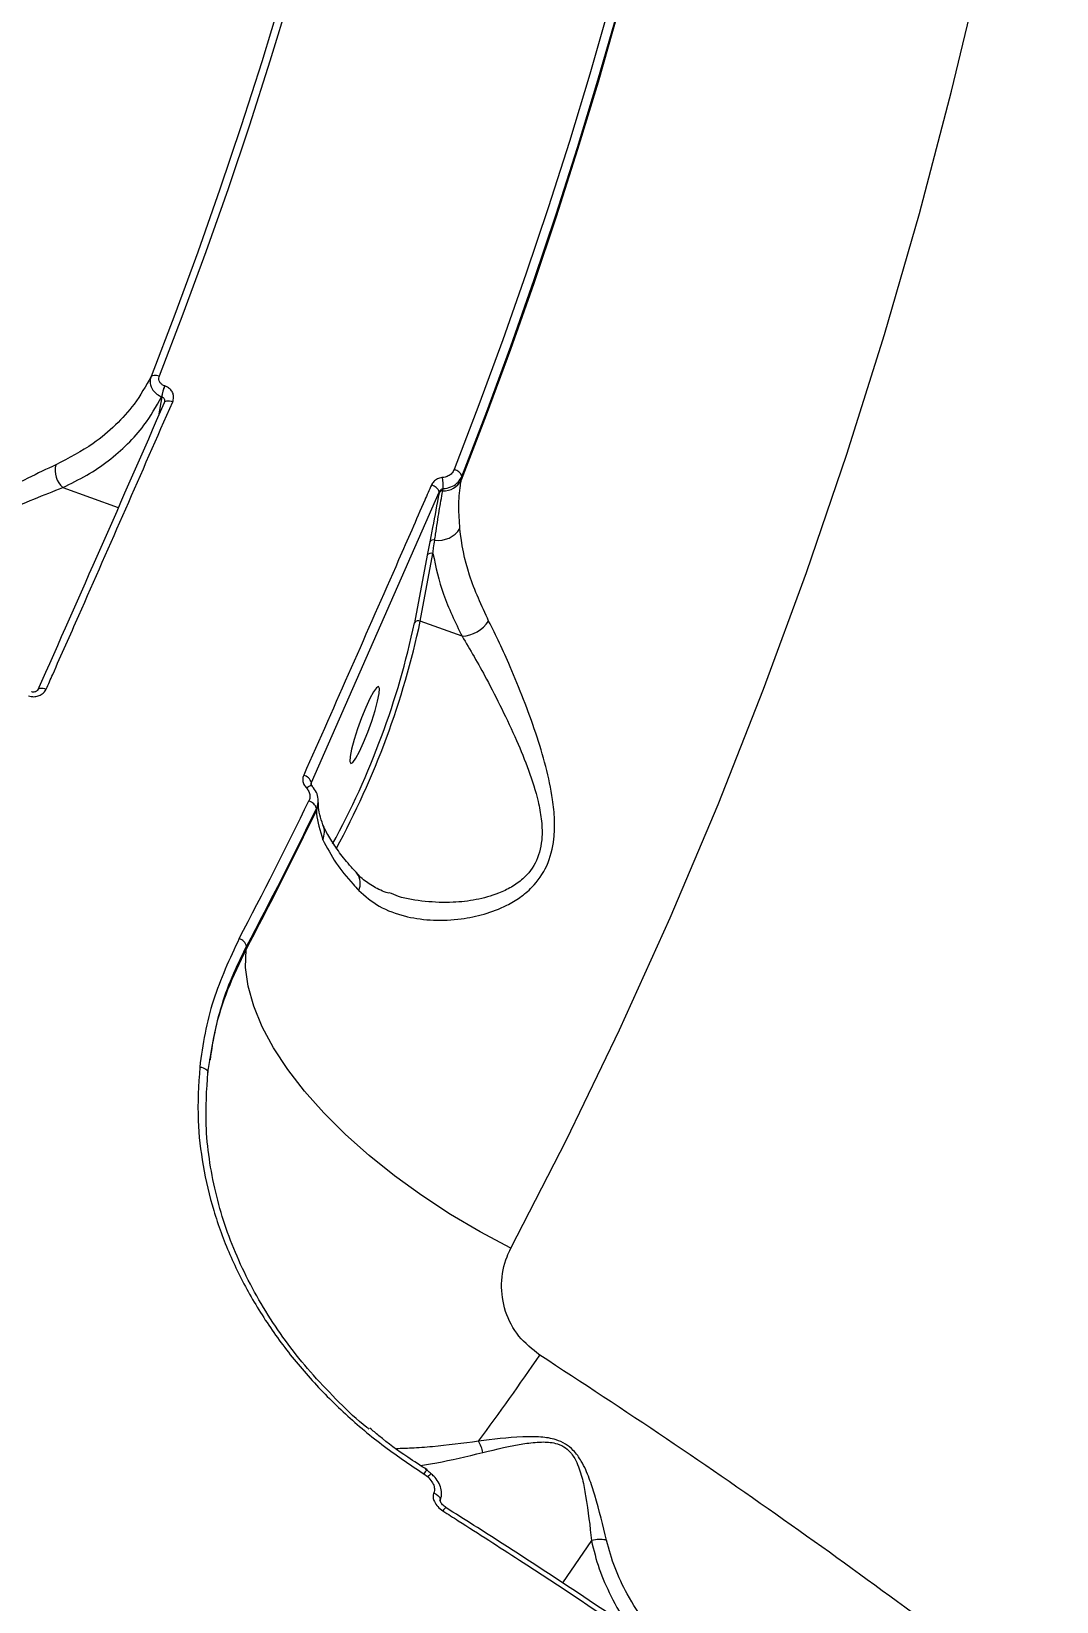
# Model space of a CAD drawing. Header units: millimetres. Extents: x -6328 to 5334, y -5037 to 4112.
# Drawn here: x -1950 to -1837.2, y 416.5 to 589.2 of the extents above; entities that cross this region are included whole.
import ezdxf

# ---------------------------------------------------------------- set-up
doc = ezdxf.new("R2010")
doc.units = ezdxf.units.MM
for name, color, linetype in [('DIKOM_ОБЪЕКТ', 7, 'Continuous'), ('DIKOM_РАЗМЕР_ЗОНА', 7, 'Continuous'), ('DIKOM_РАЗМЕР_ОБЪЕКТА', 7, 'Continuous')]:
    doc.layers.add(name, color=color, linetype=linetype)
doc.styles.add('style1', font='arial.ttf', dxfattribs={"width": 0.8})
doc.dimstyles.new('1-50', dxfattribs={"dimtxt": 300, "dimasz": 200, "dimexe": 100, "dimexo": 0, "dimgap": 100, "dimtad": 1, "dimtxsty": 'style1', "dimcen": 200, "dimclrd": 7, "dimclre": 7, "dimclrt": 7, "dimadec": 1, "dimazin": 2, "dimtfac": 1, "dimtmove": 0, "dimatfit": 2, "dimfxl": 0, "dimlwd": 25, "dimlwe": 18, "dimarcsym": 0})

# ---------------------------------------------------------------- blocks, each defined once
blk = doc.blocks.new('*D0')
at = {"layer": 'Defpoints', "color": 0, "transparency": 16777216}
for p in [(-3539.45, 760.32), (3333.52, 448.13), (3333.52, -4437.11)]:
    blk.add_point(p, dxfattribs=at)
at = {"layer": 'DIKOM_РАЗМЕР_ОБЪЕКТА', "color": 7, "lineweight": 18, "transparency": 16777216}
for p, q in [((-3539.45, 760.32), (-3539.45, -4537.11)), ((3333.52, 448.13), (3333.52, -4537.11))]:
    blk.add_line(p, q, dxfattribs=at)
at = {"layer": 'DIKOM_РАЗМЕР_ОБЪЕКТА', "color": 7, "lineweight": 25, "transparency": 16777216}
blk.add_line((-3339.45, -4437.11), (3133.52, -4437.11), dxfattribs=at)
at = {"layer": 'DIKOM_РАЗМЕР_ОБЪЕКТА', "color": 7, "transparency": 16777216}
for points in [[(-3339.45, -4403.77), (-3339.45, -4470.44), (-3539.45, -4437.11)], [(3133.52, -4403.77), (3133.52, -4470.44), (3333.52, -4437.11)]]:
    blk.add_solid(points, dxfattribs=at)
at = {"layer": 'DIKOM_РАЗМЕР_ОБЪЕКТА', "color": 7, "transparency": 16777216, "insert": (-102.96, -4183.94), "char_height": 300, "attachment_point": 5, "style": 'style1'}
blk.add_mtext('6900', dxfattribs=at)
blk = doc.blocks.new('*D1')
at = {"layer": 'Defpoints', "color": 0, "transparency": 16777216}
for p in [(-5040.91, 625.75), (5333.52, 448.13), (5333.52, -4936.78)]:
    blk.add_point(p, dxfattribs=at)
at = {"layer": 'DIKOM_РАЗМЕР_ЗОНА', "color": 7, "lineweight": 18, "transparency": 16777216}
for p, q in [((-5040.91, 625.75), (-5040.91, -5036.78)), ((5333.52, 448.13), (5333.52, -5036.78))]:
    blk.add_line(p, q, dxfattribs=at)
at = {"layer": 'DIKOM_РАЗМЕР_ЗОНА', "color": 7, "lineweight": 25, "transparency": 16777216}
blk.add_line((-4840.91, -4936.78), (5133.52, -4936.78), dxfattribs=at)
at = {"layer": 'DIKOM_РАЗМЕР_ЗОНА', "color": 7, "transparency": 16777216}
for points in [[(-4840.91, -4903.45), (-4840.91, -4970.11), (-5040.91, -4936.78)], [(5133.52, -4903.45), (5133.52, -4970.11), (5333.52, -4936.78)]]:
    blk.add_solid(points, dxfattribs=at)
at = {"layer": 'DIKOM_РАЗМЕР_ЗОНА', "color": 7, "transparency": 16777216, "insert": (-104.69, -4683.61), "char_height": 300, "attachment_point": 5, "style": 'style1'}
blk.add_mtext('10400', dxfattribs=at)
blk = doc.blocks.new('*D2')
at = {"layer": 'Defpoints', "color": 0, "transparency": 16777216}
for p in [(-5303.77, 2121.42), (-1621.11, 2121.42), (560.33, -2395.62)]:
    blk.add_point(p, dxfattribs=at)
at = {"layer": 'DIKOM_РАЗМЕР_ОБЪЕКТА', "color": 7, "lineweight": 18, "transparency": 16777216}
for p, q in [((-1621.11, 2121.42), (-5403.77, 2121.42)), ((560.33, -2395.62), (-5403.77, -2395.62))]:
    blk.add_line(p, q, dxfattribs=at)
at = {"layer": 'DIKOM_РАЗМЕР_ОБЪЕКТА', "color": 7, "lineweight": 25, "transparency": 16777216}
blk.add_line((-5303.77, -2195.62), (-5303.77, 1921.42), dxfattribs=at)
at = {"layer": 'DIKOM_РАЗМЕР_ОБЪЕКТА', "color": 7, "transparency": 16777216}
for points in [[(-5337.11, 1921.42), (-5270.44, 1921.42), (-5303.77, 2121.42)], [(-5337.11, -2195.62), (-5270.44, -2195.62), (-5303.77, -2395.62)]]:
    blk.add_solid(points, dxfattribs=at)
at = {"layer": 'DIKOM_РАЗМЕР_ОБЪЕКТА', "color": 7, "transparency": 16777216, "insert": (-5556.94, -137.1), "char_height": 300, "attachment_point": 5, "rotation": 90, "style": 'style1'}
blk.add_mtext('4500', dxfattribs=at)
blk = doc.blocks.new('*D3')
at = {"layer": 'Defpoints', "color": 0, "transparency": 16777216}
for p in [(-1814.92, 4111.71), (-5877.98, -3895.62), (33.33, -3895.62)]:
    blk.add_point(p, dxfattribs=at)
at = {"layer": 'DIKOM_РАЗМЕР_ЗОНА', "color": 7, "lineweight": 18, "transparency": 16777216}
for p, q in [((-1814.92, 4111.71), (-5977.98, 4111.71)), ((33.33, -3895.62), (-5977.98, -3895.62))]:
    blk.add_line(p, q, dxfattribs=at)
at = {"layer": 'DIKOM_РАЗМЕР_ЗОНА', "color": 7, "lineweight": 25, "transparency": 16777216}
blk.add_line((-5877.98, 3911.71), (-5877.98, -3695.62), dxfattribs=at)
at = {"layer": 'DIKOM_РАЗМЕР_ЗОНА', "color": 7, "transparency": 16777216}
for points in [[(-5911.31, 3911.71), (-5844.65, 3911.71), (-5877.98, 4111.71)], [(-5911.31, -3695.62), (-5844.65, -3695.62), (-5877.98, -3895.62)]]:
    blk.add_solid(points, dxfattribs=at)
at = {"layer": 'DIKOM_РАЗМЕР_ЗОНА', "color": 7, "transparency": 16777216, "insert": (-6131.15, 108.05), "char_height": 300, "attachment_point": 5, "rotation": 90, "style": 'style1'}
blk.add_mtext('8000', dxfattribs=at)

msp = doc.modelspace()

# ---------------------------------------------------------------- linework, layer by layer
at = {"layer": 'DIKOM_ОБЪЕКТ', "color": 7, "linetype": 'Continuous', "lineweight": 15}
for p, q in [((-1935.271, 550.211), (-1935.297, 550.219)), ((-1935.62, 549.017), (-1935.978, 546.92)), ((-1935.645, 549.026), (-1935.62, 549.017)), ((-1935.324, 548.472), (-1935.35, 548.352)), ((-1935.35, 548.352), (-1935.337, 548.408)), ((-1946.499, 539.035), (-1940.402, 536.829)), ((-1904.712, 538.668), (-1904.665, 538.92)), ((-1902.672, 539.84), (-1902.598, 540.265)), ((-1919.158, 506.576), (-1905.099, 538.527)), ((-1905.099, 538.527), (-1905.114, 538.447)), ((-1906.149, 533.051), (-1906.431, 531.588)), ((-1906.431, 531.588), (-1907.818, 524.153)), ((-1907.18, 524.336), (-1905.794, 531.771)), ((-1902.578, 522.671), (-1907.18, 524.336)), ((-1919.158, 506.442), (-1919.158, 506.576)), ((-1919.158, 506.32), (-1919.158, 506.442)), ((-1918.404, 504.407), (-1918.405, 504.625)), ((-1918.604, 503.728), (-1918.602, 503.482)), ((-1926.347, 488.205), (-1926.296, 488.557)), ((-1930.378, 476.147), (-1930.383, 476.114)), ((-1906.794, 430.544), (-1906.386, 430.237)), ((-1904.366, 426.855), (-1904.364, 426.853)), ((-1888.356, 423.195), (-1891.55, 418.549))]:
    msp.add_line(p, q, dxfattribs=at)
at = {"layer": 'DIKOM_ОБЪЕКТ', "color": 7, "linetype": 'Continuous', "lineweight": 15, "flags": 128}
for points in [[(-1897.208, 455.359), (-1891.097, 467.271), (-1885.259, 479.382), (-1879.698, 491.686), (-1874.415, 504.175), (-1869.415, 516.844), (-1864.699, 529.685), (-1860.27, 542.691), (-1856.132, 555.854), (-1852.285, 569.169), (-1848.733, 582.627), (-1845.477, 596.22), (-1842.519, 609.943), (-1839.86, 623.786), (-1839.807, 624.08)], [(-1918.463, 607.257), (-1920.421, 600.079), (-1922.476, 592.947), (-1924.626, 585.865), (-1926.873, 578.833), (-1929.214, 571.853), (-1931.649, 564.926), (-1934.179, 558.053), (-1936.802, 551.237)], [(-1935.882, 551.315), (-1933.257, 558.137), (-1930.726, 565.014), (-1928.288, 571.946), (-1925.946, 578.931), (-1923.698, 585.969), (-1921.546, 593.056), (-1919.49, 600.192), (-1917.53, 607.376)], [(-1884.349, 599.415), (-1886.393, 591.933), (-1888.538, 584.499), (-1890.781, 577.117), (-1893.123, 569.786), (-1895.563, 562.509), (-1898.101, 555.287), (-1900.736, 548.121), (-1903.467, 541.013)], [(-1883.414, 598.668), (-1885.473, 591.13), (-1887.632, 583.643), (-1889.891, 576.206), (-1892.25, 568.822), (-1894.708, 561.492), (-1897.264, 554.217), (-1899.92, 546.999), (-1902.672, 539.84)], [(-1902.598, 540.265), (-1899.861, 547.389), (-1897.22, 554.571), (-1894.677, 561.81), (-1892.231, 569.103), (-1889.884, 576.45), (-1887.636, 583.849), (-1885.486, 591.299), (-1883.437, 598.798)], [(-1936.802, 551.237), (-1936.755, 551.297), (-1936.683, 551.344), (-1936.588, 551.377), (-1936.472, 551.395), (-1936.34, 551.398), (-1936.195, 551.386), (-1936.041, 551.358), (-1935.882, 551.315)], [(-1935.337, 548.408), (-1935.326, 548.432), (-1935.269, 548.497), (-1935.18, 548.544), (-1935.063, 548.571), (-1934.923, 548.578), (-1934.764, 548.565), (-1934.592, 548.531), (-1934.414, 548.478)], [(-1949.26, 516.778), (-1949.251, 516.797), (-1949.191, 516.867), (-1949.1, 516.919), (-1948.982, 516.951), (-1948.84, 516.962), (-1948.679, 516.951), (-1948.507, 516.919), (-1948.329, 516.867)], [(-1913.189, 514.832), (-1913.652, 513.691), (-1914.087, 512.486), (-1914.459, 511.316), (-1914.737, 510.274), (-1914.899, 509.446), (-1914.932, 508.899), (-1914.834, 508.676), (-1914.611, 508.797), (-1914.283, 509.25), (-1913.876, 510), (-1913.422, 510.986), (-1912.959, 512.127), (-1912.524, 513.332), (-1912.153, 514.502), (-1911.875, 515.544), (-1911.712, 516.372), (-1911.679, 516.919), (-1911.778, 517.142), (-1912, 517.021), (-1912.329, 516.568), (-1912.736, 515.818), (-1913.189, 514.832)], [(-1919.714, 505.987), (-1919.584, 506.081), (-1919.462, 506.157), (-1919.35, 506.213), (-1919.253, 506.246), (-1919.173, 506.256), (-1919.114, 506.243), (-1919.089, 506.225)], [(-1919.089, 506.225), (-1919.076, 506.207), (-1919.061, 506.149)], [(-1897.208, 455.359), (-1900.582, 457.15), (-1903.859, 459.084), (-1907.009, 461.144), (-1910.004, 463.31), (-1912.817, 465.563), (-1915.421, 467.882), (-1917.793, 470.246), (-1919.911, 472.634), (-1921.757, 475.024), (-1923.313, 477.394), (-1924.565, 479.722), (-1925.501, 481.988), (-1926.113, 484.17), (-1926.396, 486.248), (-1926.347, 488.205)], [(-1931.441, 475.294), (-1931.254, 475.26), (-1931.077, 475.209), (-1930.918, 475.143), (-1930.782, 475.065), (-1930.674, 474.978), (-1930.598, 474.884), (-1930.558, 474.788), (-1930.553, 474.692)], [(-1906.467, 430.938), (-1906.464, 430.934), (-1906.463, 430.931)], [(-1906.386, 430.237), (-1906.258, 430.352), (-1906.144, 430.442), (-1906.05, 430.505), (-1905.979, 430.536), (-1905.934, 430.535), (-1905.93, 430.533)], [(-1905.702, 428.437), (-1905.453, 428.305), (-1905.241, 428.148), (-1905.084, 427.978), (-1904.994, 427.808), (-1904.978, 427.653), (-1904.995, 427.593)]]:
    msp.add_lwpolyline(points, dxfattribs=at)
at = {"layer": 'DIKOM_ОБЪЕКТ', "color": 7, "linetype": 'Continuous', "lineweight": 15}
for centre, radius, start, end in [((-1930.853, 548.275), 4.851, 156.3718, 171.09674), ((-1930.826, 548.266), 4.852, 156.37114, 171.09152), ((-1944.825, 540.924), 2.525, 165.8958, 228.45365), ((-1903.668, 539.901), 1.13, 18.83525, 79.78255), ((-1906.208, 538.166), 1.166, 18.03077, 77.70151), ((-1911.565, 539.215), 6.906, 357.55035, 7.67992), ((-1904.635, 540.895), 2.228, 268.03007, 331.76746), ((-1904.728, 538.22), 0.448, 87.93655, 149.56539), ((-1905.213, 536.073), 2.852, 262.33586, 327.12306), ((-1905.741, 532.778), 0.491, 72.52806, 146.2011), ((-1906.005, 531.304), 0.512, 65.67844, 146.32049), ((-1995.755, 542.885), 89.911, 331.38597, 347.97502), ((-1998.461, 543.859), 93.345, 331.49545, 347.9276), ((-1907.391, 523.869), 0.512, 65.67844, 146.32049), ((-1902.812, 526.458), 3.794, 273.52558, 326.15099), ((-1920.252, 506.271), 1.135, 15.58997, 77.59), ((-2365.126, 721.016), 495.472, 332.13265, 334.09539), ((-1919.728, 503.432), 1.162, 14.78293, 75.52949), ((-1920.586, 504.392), 2.182, 335.36231, 0.35041), ((-2365.581, 720.479), 496.868, 332.12931, 334.10456), ((-2365.289, 720.671), 496.58, 332.13265, 334.09539), ((-1919.809, 501.138), 2.081, 336.31444, 22.66257), ((-1915.594, 495.485), 1.807, 335.08238, 38.14821), ((-1927.443, 488.289), 1.177, 13.11971, 73.70785), ((-2123.382, 599.431), 277.269, 323.40203, 325.80562), ((-1903.885, 432.17), 3.669, 11.23776, 32.1857), ((-1905.653, 429.928), 1.297, 128.89547, 151.65558), ((-1903.483, 425.819), 1.361, 130.44486, 152.00528)]:
    msp.add_arc(centre, radius, start, end, dxfattribs=at)
for points, knots in [([(-1936.802, 551.237), (-1937.38, 550.202), (-1938.443, 548.296), (-1940.651, 545.877), (-1943.408, 543.548), (-1945.85, 542.279), (-1947.273, 541.54)], [0, 0, 0, 0, 0.2580784, 0.4750061, 0.694075, 1, 1, 1, 1]), ([(-1936.802, 551.237), (-1936.845, 551.087), (-1936.94, 550.753), (-1936.864, 550.28), (-1936.649, 549.809), (-1936.301, 549.392), (-1935.906, 549.136), (-1935.676, 549.039), (-1935.645, 549.026)], [0, 0, 0, 0, 0.1805008, 0.4029091, 0.5309916, 0.7496247, 0.9664027, 1, 1, 1, 1]), ([(-1935.297, 550.219), (-1935.313, 550.225), (-1935.431, 550.266), (-1935.634, 550.383), (-1935.813, 550.586), (-1935.921, 550.821), (-1935.957, 551.062), (-1935.906, 551.237), (-1935.882, 551.315)], [0, 0, 0, 0, 0.0340103, 0.252264, 0.4705298, 0.5979374, 0.8193065, 1, 1, 1, 1]), ([(-1934.414, 548.478), (-1934.367, 548.626), (-1934.274, 548.923), (-1934.356, 549.387), (-1934.594, 549.793), (-1934.925, 550.072), (-1935.175, 550.172), (-1935.271, 550.211)], [0, 0, 0, 0, 0.2182614, 0.4367519, 0.6530228, 0.8657456, 1, 1, 1, 1]), ([(-1935.35, 548.352), (-1937.675, 543.038), (-1942.325, 532.41), (-1946.96, 521.944), (-1949.278, 516.711)], [0, 0, 0, 0, 0.4999182, 1, 1, 1, 1]), ([(-1948.329, 516.867), (-1948.089, 517.407), (-1946.893, 520.104), (-1942.263, 530.562), (-1937.858, 540.617), (-1934.414, 548.478)], [0, 0, 0, 0, 0.0517104, 0.2585534, 1, 1, 1, 1]), ([(-1946.499, 539.035), (-1945.605, 539.473), (-1943.812, 540.352), (-1941.443, 541.964), (-1939.336, 543.798), (-1937.279, 546.102), (-1936.244, 547.954), (-1935.645, 549.026)], [0, 0, 0, 0, 0.1819181, 0.3651193, 0.552343, 0.7409454, 1, 1, 1, 1]), ([(-1935.62, 549.017), (-1935.587, 549.006), (-1935.504, 548.975), (-1935.393, 548.874), (-1935.32, 548.717), (-1935.298, 548.574), (-1935.318, 548.494), (-1935.324, 548.472)], [0, 0, 0, 0, 0.1504887, 0.3898049, 0.6406879, 0.905051, 1, 1, 1, 1]), ([(-1947.273, 541.54), (-1948.273, 541.068), (-1950.274, 540.123), (-1953.802, 538.296), (-1957.602, 536.244), (-1961, 534.24), (-1963.779, 532.418), (-1965.751, 530.955), (-1967.455, 529.473), (-1969.076, 527.752), (-1970.492, 525.561), (-1971.087, 523.284), (-1971.071, 521.416), (-1970.711, 519.563), (-1969.885, 517.596), (-1968.357, 515.369), (-1966.287, 513.397), (-1964.029, 512.212), (-1962.039, 511.727), (-1960.919, 511.782), (-1960.359, 511.81)], [0, 0, 0, 0, 0.0727748, 0.1456246, 0.2220849, 0.2985164, 0.3409262, 0.383292, 0.4164827, 0.4496105, 0.498643, 0.5477889, 0.5808453, 0.6139662, 0.6710826, 0.728318, 0.8132038, 0.898076, 0.9490484, 1, 1, 1, 1]), ([(-1903.467, 541.013), (-1903.541, 540.871), (-1903.688, 540.589), (-1904.092, 540.289), (-1904.461, 540.163), (-1904.676, 540.142), (-1904.721, 540.138)], [0, 0, 0, 0, 0.30774, 0.6158747, 0.9190999, 1, 1, 1, 1]), ([(-1962.033, 513.034), (-1962.846, 513.375), (-1964.61, 514.114), (-1966.774, 515.942), (-1968.501, 518.034), (-1969.486, 519.849), (-1969.98, 521.572), (-1970.119, 523.27), (-1969.641, 525.355), (-1968.296, 527.31), (-1966.731, 528.807), (-1965.06, 530.089), (-1963.106, 531.343), (-1960.35, 532.892), (-1956.949, 534.578), (-1953.153, 536.301), (-1949.578, 537.837), (-1947.533, 538.632), (-1946.499, 539.035)], [0, 0, 0, 0, 0.0846604, 0.1834606, 0.2473587, 0.3124998, 0.3482019, 0.3847829, 0.4370527, 0.4892445, 0.5249901, 0.561777, 0.6091404, 0.657197, 0.7439083, 0.8325184, 0.9153035, 1, 1, 1, 1]), ([(-1905.96, 539.305), (-1906.2, 538.755), (-1907.402, 536.007), (-1912.091, 525.298), (-1916.529, 515.254), (-1920.008, 507.38)], [0, 0, 0, 0, 0.0512253, 0.2561273, 1, 1, 1, 1]), ([(-1904.721, 540.138), (-1904.75, 540.135), (-1904.948, 540.118), (-1905.306, 540.009), (-1905.722, 539.721), (-1905.881, 539.444), (-1905.96, 539.305)], [0, 0, 0, 0, 0.0523938, 0.3650475, 0.6827341, 1, 1, 1, 1]), ([(-1905.099, 538.527), (-1905.07, 538.589), (-1905.014, 538.71), (-1904.87, 538.846), (-1904.744, 538.905), (-1904.675, 538.918), (-1904.665, 538.92)], [0, 0, 0, 0, 0.3345066, 0.654902, 0.9517867, 1, 1, 1, 1]), ([(-1904.665, 538.92), (-1904.59, 538.926), (-1904.235, 538.955), (-1903.626, 539.144), (-1902.959, 539.606), (-1902.718, 540.046), (-1902.598, 540.265)], [0, 0, 0, 0, 0.0813858, 0.3857913, 0.6937318, 1, 1, 1, 1]), ([(-1902.818, 534.524), (-1902.876, 535.336), (-1902.993, 536.965), (-1902.864, 538.69), (-1902.704, 539.652), (-1902.672, 539.84)], [0, 0, 0, 0, 0.4438965, 0.8911134, 1, 1, 1, 1]), ([(-1905.114, 538.447), (-1905.351, 537.187), (-1905.686, 535.409), (-1906.045, 533.582), (-1906.149, 533.051)], [0, 0, 0, 0, 0.7088229, 1, 1, 1, 1]), ([(-1905.594, 533.246), (-1905.562, 533.464), (-1905.404, 534.556), (-1905.124, 536.368), (-1904.843, 537.937), (-1904.712, 538.668)], [0, 0, 0, 0, 0.1178903, 0.5894817, 1, 1, 1, 1]), ([(-1899.661, 524.345), (-1900.436, 526.034), (-1902.01, 529.46), (-1902.658, 532.842), (-1902.817, 534.515), (-1902.818, 534.524)], [0, 0, 0, 0, 0.4913944, 0.9970665, 1, 1, 1, 1]), ([(-1905.794, 531.771), (-1905.766, 531.985), (-1905.705, 532.471), (-1905.633, 532.968), (-1905.594, 533.246)], [0, 0, 0, 0, 0.4403356, 1, 1, 1, 1]), ([(-1905.794, 531.771), (-1905.473, 530.286), (-1904.824, 527.287), (-1903.332, 524.22), (-1902.578, 522.671)], [0, 0, 0, 0, 0.4947656, 1, 1, 1, 1]), ([(-1913.954, 494.723), (-1913.238, 494.098), (-1911.777, 492.822), (-1909.775, 492.115), (-1907.764, 491.632), (-1905.75, 491.368), (-1902.88, 491.49), (-1900.135, 492.045), (-1897.953, 492.869), (-1896.192, 493.91), (-1894.597, 495.243), (-1893.121, 497.339), (-1892.441, 500.019), (-1892.377, 502.52), (-1892.643, 505.196), (-1893.339, 508.398), (-1894.467, 512.088), (-1895.814, 515.777), (-1897.178, 519.087), (-1898.476, 521.985), (-1899.264, 523.554), (-1899.661, 524.345)], [0, 0, 0, 0, 0.0713192, 0.1455334, 0.1511418, 0.2166827, 0.2835494, 0.3372077, 0.3918209, 0.425165, 0.4591144, 0.5134567, 0.5679412, 0.6040748, 0.6411273, 0.7022452, 0.7649113, 0.8302388, 0.8968703, 0.9479885, 1, 1, 1, 1]), ([(-1902.578, 522.671), (-1902.141, 521.939), (-1901.258, 520.462), (-1899.788, 517.783), (-1898.2, 514.702), (-1896.616, 511.334), (-1895.222, 507.93), (-1894.297, 505.029), (-1893.833, 502.564), (-1893.718, 500.329), (-1894.236, 497.912), (-1895.621, 496.12), (-1897.151, 495.04), (-1898.874, 494.228), (-1901.047, 493.641), (-1903.781, 493.333), (-1906.667, 493.457), (-1909.061, 493.816), (-1910.276, 494.329), (-1910.615, 494.472)], [0, 0, 0, 0, 0.060169, 0.1213319, 0.1981679, 0.2763804, 0.3469008, 0.4188427, 0.4587644, 0.4996722, 0.557796, 0.6158399, 0.6525445, 0.6901843, 0.7516961, 0.8144557, 0.891466, 0.9698085, 1, 1, 1, 1]), ([(-1950.276, 516.124), (-1950.175, 516.095), (-1949.914, 516.02), (-1949.458, 516.026), (-1948.973, 516.178), (-1948.562, 516.464), (-1948.406, 516.733), (-1948.329, 516.867)], [0, 0, 0, 0, 0.1342544, 0.3469772, 0.5632481, 0.7817386, 1, 1, 1, 1]), ([(-1949.261, 516.78), (-1949.263, 516.775), (-1949.273, 516.745), (-1949.325, 516.678), (-1949.446, 516.595), (-1949.595, 516.544), (-1949.754, 516.531), (-1949.884, 516.545), (-1949.942, 516.569), (-1949.958, 516.575)], [0, 0, 0, 0, 0.0493479, 0.2966925, 0.480285, 0.637615, 0.7944024, 0.9437974, 1, 1, 1, 1]), ([(-1920.008, 507.38), (-1920.025, 507.336), (-1920.098, 507.153), (-1920.131, 506.806), (-1920.018, 506.356), (-1919.815, 506.11), (-1919.714, 505.987)], [0, 0, 0, 0, 0.0963825, 0.3985513, 0.6990818, 1, 1, 1, 1]), ([(-1919.088, 506.228), (-1919.098, 506.237), (-1919.143, 506.278), (-1919.177, 506.354), (-1919.199, 506.405), (-1919.19, 506.43), (-1919.189, 506.433)], [0, 0, 0, 0, 0.1039688, 0.47399, 0.9449547, 1, 1, 1, 1]), ([(-1919.187, 506.433), (-1919.186, 506.469), (-1919.185, 506.519), (-1919.164, 506.563), (-1919.158, 506.576)], [0, 0, 0, 0, 0.7090302, 1, 1, 1, 1]), ([(-1918.604, 503.728), (-1918.564, 503.824), (-1918.425, 504.155), (-1918.368, 504.77), (-1918.555, 505.529), (-1918.892, 505.942), (-1919.061, 506.149)], [0, 0, 0, 0, 0.1209496, 0.4144473, 0.7069479, 1, 1, 1, 1]), ([(-1919.714, 505.987), (-1919.612, 505.864), (-1919.409, 505.617), (-1919.296, 505.168), (-1919.33, 504.806), (-1919.413, 504.613), (-1919.437, 504.557)], [0, 0, 0, 0, 0.2927357, 0.5851066, 0.8788379, 1, 1, 1, 1]), ([(-1917.886, 501.941), (-1918.019, 502.304), (-1918.28, 503.017), (-1918.401, 503.935), (-1918.393, 504.29), (-1918.391, 504.38)], [0, 0, 0, 0, 0.4350811, 0.8574573, 1, 1, 1, 1]), ([(-1918.602, 503.482), (-1918.599, 503.369), (-1918.572, 502.413), (-1918.217, 501.291), (-1917.903, 500.302)], [0, 0, 0, 0, 0.1178594, 1, 1, 1, 1]), ([(-1914.15, 496.619), (-1914.425, 496.914), (-1915.211, 497.756), (-1916.228, 499.071), (-1917.176, 500.517), (-1917.707, 501.477), (-1917.857, 501.897), (-1917.869, 501.931)], [0, 0, 0, 0, 0.1497899, 0.4275168, 0.7031483, 0.9761396, 1, 1, 1, 1]), ([(-1917.903, 500.302), (-1917.463, 499.455), (-1916.65, 497.89), (-1915.108, 495.971), (-1914.164, 494.95), (-1913.954, 494.723)], [0, 0, 0, 0, 0.4786869, 0.8843747, 1, 1, 1, 1]), ([(-1910.653, 494.42), (-1910.745, 494.446), (-1911.419, 494.636), (-1912.455, 495.209), (-1913.537, 495.916), (-1914.011, 496.474), (-1914.154, 496.644)], [0, 0, 0, 0, 0.0621991, 0.4525485, 0.833802, 1, 1, 1, 1]), ([(-1927.112, 489.419), (-1928.147, 487.187), (-1929.712, 483.81), (-1930.935, 479.016), (-1931.272, 476.538), (-1931.441, 475.294)], [0, 0, 0, 0, 0.4927604, 0.7454691, 1, 1, 1, 1]), ([(-1930.553, 474.692), (-1930.172, 477.051), (-1929.595, 480.619), (-1927.945, 485.207), (-1926.847, 487.437), (-1926.296, 488.557)], [0, 0, 0, 0, 0.4928082, 0.7454985, 1, 1, 1, 1]), ([(-1926.347, 488.205), (-1927.06, 486.748), (-1928.463, 483.883), (-1929.754, 479.802), (-1930.148, 477.182), (-1930.311, 476.098)], [0, 0, 0, 0, 0.3775057, 0.7424195, 1, 1, 1, 1]), ([(-1931.441, 475.294), (-1931.563, 473.338), (-1931.787, 469.734), (-1931.16, 464.437), (-1930, 459.496), (-1928.231, 454.656), (-1925.875, 449.975), (-1922.986, 445.497), (-1919.598, 441.257), (-1915.731, 437.322), (-1911.48, 433.689), (-1908.354, 431.591), (-1906.794, 430.544)], [0, 0, 0, 0, 0.1166812, 0.2150846, 0.3137979, 0.4122009, 0.510061, 0.6082268, 0.7060845, 0.8039539, 0.9021323, 1, 1, 1, 1]), ([(-1912.807, 435.47), (-1912.886, 435.527), (-1914.09, 436.402), (-1916.117, 438.414), (-1919.875, 442.264), (-1923.07, 446.506), (-1925.704, 450.96), (-1927.93, 455.569), (-1929.529, 460.354), (-1930.44, 465.213), (-1930.878, 469.622), (-1930.676, 472.774), (-1930.553, 474.692)], [0, 0, 0, 0, 0.0060749, 0.0923149, 0.1791871, 0.3473934, 0.4336705, 0.5205712, 0.6898875, 0.7767328, 0.8642071, 1, 1, 1, 1]), ([(-1894.043, 443.606), (-1894.866, 444.26), (-1896.539, 445.591), (-1897.974, 448.429), (-1898.412, 451.477), (-1897.947, 453.834), (-1897.357, 455.052), (-1897.208, 455.359)], [0, 0, 0, 0, 0.2187085, 0.4447818, 0.6794098, 0.9191985, 1, 1, 1, 1]), ([(-1652.104, 162.241), (-1652.329, 163.136), (-1653.721, 168.686), (-1657.193, 178.826), (-1662.457, 192.603), (-1668.226, 205.575), (-1674.41, 218.063), (-1680.784, 229.815), (-1687.62, 241.451), (-1695.674, 254.218), (-1704.979, 267.878), (-1715.666, 282.399), (-1726.234, 295.801), (-1736.872, 308.5), (-1747.271, 320.268), (-1757.94, 331.751), (-1770.043, 344.174), (-1783.482, 357.246), (-1798.335, 370.885), (-1812.541, 383.245), (-1826.444, 394.754), (-1839.71, 405.243), (-1853.022, 415.309), (-1866.407, 424.987), (-1880.073, 434.465), (-1889.383, 440.557), (-1894.043, 443.606)], [0, 0, 0, 0, 0.0098603, 0.0611555, 0.1080921, 0.1551569, 0.1955967, 0.2361184, 0.2745762, 0.3131044, 0.3644841, 0.4114975, 0.4586391, 0.4991441, 0.5397308, 0.5782498, 0.616839, 0.6683471, 0.7154774, 0.762736, 0.8033404, 0.8440266, 0.8826392, 0.9213219, 0.960624, 1, 1, 1, 1]), ([(-1906.428, 430.985), (-1907.146, 431.443), (-1908.979, 432.609), (-1911.079, 434.155), (-1912.395, 435.29), (-1912.723, 435.574)], [0, 0, 0, 0, 0.3258459, 0.8317806, 1, 1, 1, 1]), ([(-1900.78, 434.125), (-1902.511, 433.9), (-1905.133, 433.559), (-1908.049, 433.362), (-1909.267, 433.319), (-1909.811, 433.3)], [0, 0, 0, 0, 0.5184203, 0.7847019, 1, 1, 1, 1]), ([(-1886.711, 423.242), (-1887.094, 424.858), (-1887.612, 427.043), (-1888.571, 430.05), (-1889.288, 431.741), (-1890.201, 433.058), (-1891.193, 433.869), (-1892.437, 434.41), (-1894.062, 434.652), (-1897.011, 434.615), (-1899.198, 434.33), (-1900.78, 434.125)], [0, 0, 0, 0, 0.2657862, 0.3593773, 0.4543063, 0.5177528, 0.5632827, 0.6085748, 0.6803153, 0.7688732, 1, 1, 1, 1]), ([(-1900.286, 432.885), (-1898.798, 433.255), (-1896.754, 433.762), (-1893.999, 434.09), (-1892.51, 434.013), (-1891.379, 433.58), (-1890.519, 432.831), (-1889.814, 431.569), (-1889.309, 429.941), (-1888.775, 426.987), (-1888.514, 424.763), (-1888.346, 423.205), (-1888.346, 423.203)], [0, 0, 0, 0, 0.2369823, 0.3252742, 0.3938178, 0.4351344, 0.4764545, 0.5364569, 0.6308586, 0.7257813, 0.9996838, 1, 1, 1, 1]), ([(-1907.16, 431.461), (-1906.576, 431.556), (-1904.573, 431.882), (-1902.064, 432.469), (-1900.286, 432.885)], [0, 0, 0, 0, 0.2917727, 1, 1, 1, 1]), ([(-1905.951, 430.51), (-1906.058, 430.617), (-1906.255, 430.815), (-1906.498, 430.958), (-1906.61, 431.024)], [0, 0, 0, 0, 0.5391829, 1, 1, 1, 1]), ([(-1906.386, 430.237), (-1906.212, 430.057), (-1905.894, 429.731), (-1905.654, 429.188), (-1905.601, 428.752), (-1905.673, 428.527), (-1905.702, 428.437)], [0, 0, 0, 0, 0.3467093, 0.6312456, 0.8513066, 1, 1, 1, 1]), ([(-1905.019, 427.6), (-1904.954, 427.764), (-1904.804, 428.138), (-1904.847, 428.798), (-1905.088, 429.502), (-1905.468, 430.1), (-1905.812, 430.4), (-1905.945, 430.516)], [0, 0, 0, 0, 0.1604867, 0.367808, 0.5921999, 0.8424425, 1, 1, 1, 1]), ([(-1905.702, 428.437), (-1905.717, 428.397), (-1905.775, 428.242), (-1905.791, 427.913), (-1905.642, 427.429), (-1905.277, 426.895), (-1904.889, 426.609), (-1904.685, 426.458)], [0, 0, 0, 0, 0.0579486, 0.2245, 0.4300547, 0.7004928, 1, 1, 1, 1]), ([(-1904.363, 426.86), (-1904.396, 426.879), (-1904.565, 426.978), (-1904.772, 427.181), (-1904.928, 427.412), (-1904.98, 427.544), (-1904.989, 427.608), (-1904.989, 427.613), (-1904.988, 427.615)], [0, 0, 0, 0, 0.0903847, 0.4576927, 0.6810697, 0.8157273, 0.9112355, 1, 1, 1, 1]), ([(-1853.214, 391.705), (-1855.562, 393.445), (-1860.995, 397.473), (-1869.629, 403.639), (-1879.071, 410.214), (-1888.589, 416.634), (-1897.019, 422.18), (-1902.309, 425.528), (-1904.375, 426.836)], [0, 0, 0, 0, 0.1414003, 0.3272233, 0.5124888, 0.6970345, 0.8816395, 1, 1, 1, 1]), ([(-1904.685, 426.458), (-1904.123, 426.102), (-1901.314, 424.319), (-1894.032, 419.631), (-1882.92, 412.249), (-1868.595, 402.363), (-1858.875, 395.247), (-1853.458, 391.281)], [0, 0, 0, 0, 0.0321573, 0.1607921, 0.4182836, 0.6757752, 1, 1, 1, 1]), ([(-1888.346, 423.203), (-1888.347, 423.203), (-1888.349, 423.202), (-1888.353, 423.199), (-1888.355, 423.197), (-1888.356, 423.195)], [0, 0, 0, 0, 0.241083, 0.5651089, 1, 1, 1, 1]), ([(-1888.356, 423.195), (-1888.102, 422.153), (-1887.591, 420.057), (-1886.169, 416.941), (-1884.991, 414.768), (-1884.146, 413.649), (-1884.081, 413.564)], [0, 0, 0, 0, 0.3038813, 0.6108861, 0.9701655, 1, 1, 1, 1]), ([(-1886.711, 423.242), (-1886.751, 423.251), (-1887.002, 423.307), (-1887.553, 423.358), (-1888.066, 423.258), (-1888.346, 423.203)], [0, 0, 0, 0, 0.0794445, 0.4971824, 1, 1, 1, 1]), ([(-1879.477, 410.454), (-1879.611, 410.595), (-1880.671, 411.711), (-1882.38, 413.979), (-1884.357, 417.089), (-1885.846, 420.181), (-1886.422, 422.219), (-1886.711, 423.242)], [0, 0, 0, 0, 0.0380192, 0.3010977, 0.5658812, 0.7819624, 1, 1, 1, 1])]:
    msp.add_open_spline(points, degree=3, knots=knots, dxfattribs=at)

# ---------------------------------------------------------------- dimensions: what is measured, and where the dimension line sits
at = {"layer": 'DIKOM_РАЗМЕР_ЗОНА'}
dim = msp.add_linear_dim(base=(-5877.98, -3895.616), p1=(-1814.925, 4111.709), p2=(33.33, -3895.616), angle=90, text='8000', dimstyle='1-50', dxfattribs=at)
dim.commit()
dim.dimension.update_dxf_attribs({"geometry": '*D3', "text_midpoint": (-5877.98, 108.046), "dimtype": 160})
dim = msp.add_linear_dim(base=(5333.521, -4936.782), p1=(-5040.908, 625.746), p2=(5333.521, 448.128), text='10400', dimstyle='1-50', dxfattribs=at)
dim.commit()
dim.dimension.update_dxf_attribs({"geometry": '*D1', "text_midpoint": (-104.69, -4936.782), "dimtype": 160})
at = {"layer": 'DIKOM_РАЗМЕР_ОБЪЕКТА'}
dim = msp.add_linear_dim(base=(-5303.773, 2121.419), p1=(560.33, -2395.616), p2=(-1621.109, 2121.419), angle=90, text='4500', dimstyle='1-50', dxfattribs=at)
dim.commit()
dim.dimension.update_dxf_attribs({"geometry": '*D2', "text_midpoint": (-5303.773, -137.099), "dimtype": 160})
dim = msp.add_linear_dim(base=(3333.521, -4437.108), p1=(-3539.449, 760.323), p2=(3333.521, 448.128), text='6900', dimstyle='1-50', dxfattribs=at)
dim.commit()
dim.dimension.update_dxf_attribs({"geometry": '*D0', "text_midpoint": (-102.964, -4437.108), "dimtype": 160})

doc.saveas('drawing.dxf')
